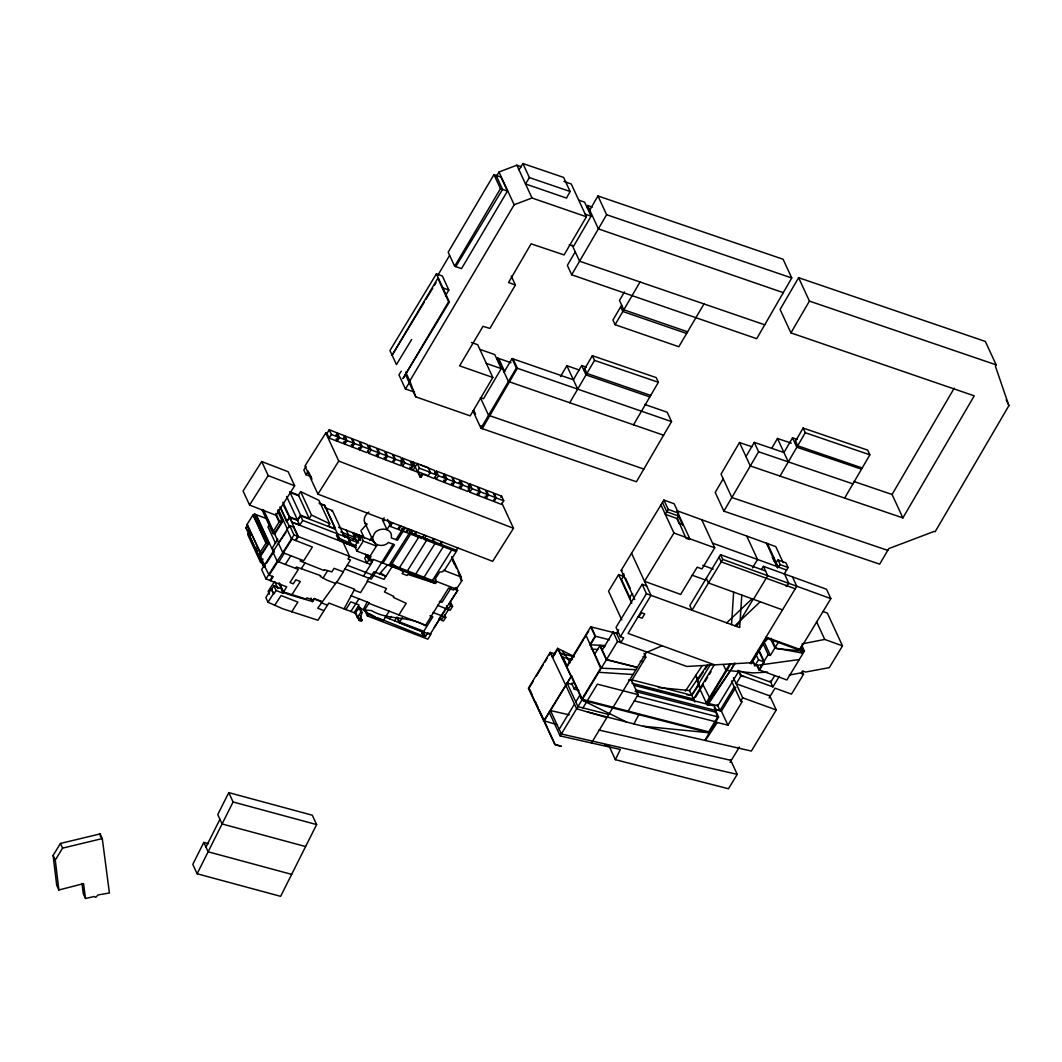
<?xml version="1.0" encoding="UTF-8"?>
<svg xmlns="http://www.w3.org/2000/svg" width="1062" height="1062" viewBox="0 0 1062 1062"><rect width="100%" height="100%" fill="white"/><g stroke="black" fill="none" stroke-linecap="round" stroke-linejoin="round"><path stroke-width="1.5" d="M731.532 624.602L733.643 592.118M741.807 595.078L739.696 627.562L646.453 593.698L642.125 584.326L616.04 627.323L620.381 636.682L623.726 637.904L620.845 642.643L616.518 633.284L613.159 632.063L602.194 650.156M663.923 500.043L674.158 503.76L678.485 513.132L677.49 518.707L665.29 514.273L668.25 509.415L663.923 500.043L621.204 570.294L634.691 599.486M679.507 524.203L679.653 523.393L683.331 524.721L682.906 525.438M786.597 570.028L778.234 567.002L767.414 543.571L766.804 544.302L766.512 543.24L777.623 567.732L780.212 564.639L778.048 559.953L776.07 562.316M785.999 585.401L786.292 586.463L788.867 583.383L784.539 574.011M271.766 589.171L273.93 585.786L276.093 590.472L273.93 593.857L271.261 588.985L265.832 597.574L267.996 602.26L282.744 608.778L317.963 620.235L328.822 603.057L355.186 613.119L359.553 607.424L363.191 609.8L367.133 601.981M734.2 663.073L731.665 668.741L707.823 703.243M359.46 606.853L362.062 612.469L360.23 618.442L357.403 617.553L354.801 611.924M730.457 759.715L737.214 774.344L728.479 788.761L615.376 759.675L620.341 749.48L560.165 735.926L549.227 712.257M208.537 843.693L203.811 842.418L192.793 864.388L197.12 873.76L280.633 896.341L316.609 824.577L312.281 815.204L228.768 792.624L217.763 814.594L222.091 823.966L305.59 846.547M205.975 847.104L219.927 819.28M197.12 873.76L233.096 801.983L228.768 792.624M633.948 723.926L638.806 714.673M344.061 608.871L354.642 589.237L336.455 582.281L317.724 608.221L324.016 610.637M704.876 740.4L718.576 717.036L714.248 707.664M522.902 163.535L563.617 177.42L570.108 191.479L566.497 198.09L525.504 183.938L529.394 177.593L522.902 163.535L519.013 169.893M461.439 578.883L460.735 580.117L461.943 580.556L457.178 588.003L455.93 587.538L455.16 588.627L435.42 581.02L436.124 579.905L434.969 579.401L439.628 572.06L442.668 571.701L443.624 570.254L461.227 577.051L460.297 578.524L461.439 578.883L458.054 571.555M575.246 251.853L567.36 265.407L571.688 274.779L756.702 338.698L791.748 277.992L783.092 259.247L597.959 195.966L589.715 210.157M586.755 206.838L587.552 205.47L592.251 207.09M578.83 200.16L584.591 202.152L591.083 216.21L573.586 246.291L569.219 244.818M571.688 274.779L606.614 214.71L597.959 195.966M644.661 404.436L667.202 412.229L671.529 421.601L636.443 481.763L480.94 428.212L472.948 410.914M723.195 478.789L715.217 492.423L723.872 511.167L879.668 564.148L888.828 548.589L934.162 531.398L935.144 531.757L1008.9 405.631L995.386 366.178L996.169 364.863L985.337 341.446L798.611 277.686L780.092 309.48L790.924 332.897L974.239 395.847L902.886 517.898L750.303 465.952L739.484 442.535L721.032 474.103L731.851 497.534L887.779 550.368M790.924 332.897L809.43 301.104L798.611 277.686M771.689 448.39L777.477 438.46L791.323 443.173M797.137 439.402L792.517 437.836L783.968 452.505L754.272 442.403L745.975 456.594M794.681 442.522L803.124 428.039L867.694 450.142L869.858 454.828L844.662 498.078M780.026 476.081L805.288 432.725L803.124 428.039M563.909 181.443L571.263 183.978L586.41 216.767L564.068 254.933L531.106 243.809L508.552 282.505L515.389 285.014L489.887 328.397L482.984 326.353L459.607 365.846L492.821 377.475L470.187 415.879L415.76 396.83L405.365 374.342M560.51 376.585L566.869 365.713L579.321 370.027M586.37 367.147L581.697 365.54L573.361 379.771L512.07 358.571L504.092 372.125M624.429 291.944L619.478 300.44L623.806 309.799L687.592 331.809M583.861 370.226L592.357 355.704L656.223 377.607L658.387 382.293L633.523 424.8M703.973 303.931L678.83 346.73L615.11 324.706L612.947 320.02L621.642 305.113M569.736 402.724L594.521 360.39L592.357 355.704M615.11 324.706L640.041 281.974M723.872 511.167L758.6 451.775L754.272 442.403M902.886 517.898L892.067 494.48L954.22 388.174M496.91 359.248L497.6 358.067L510.995 362.713M479.838 349.371L494.746 354.562L501.237 368.607L483.542 398.701L480.542 397.666M480.94 428.212L516.397 367.93L512.07 358.571M493.936 174.646L448.177 252.198L454.669 266.243L461.519 268.633L507.437 191.107L500.945 177.049L493.936 174.646L500.441 188.691L507.437 191.107M437.65 275.576L449.478 255.597M496.273 176.597L499.007 171.978L516.849 165.207L521.402 166.774M454.669 266.243L500.441 188.691M445.469 295.74L448.841 290.045L442.35 275.987L436.402 273.863L389.953 350.526L396.445 364.585L411.644 339.495M415.76 396.83L409.799 380.992L514.167 204.767L532.009 197.997L586.41 216.767M478.272 495.463L480.422 491.825L478.258 487.139L485.268 489.874L487.431 494.56L485.135 498.105L478.272 495.463L477.183 493.113M438.566 278.549L437.796 278.284L392.117 355.212L424.216 302.245M437.796 278.284L448.615 301.701L402.936 378.63L449.385 301.98L436.402 273.863M390.697 562.621L403.52 571.94L402.1 573.586L407.051 575.498L407.848 574.409L435.433 583.436L436.615 581.472M623.925 573.905L622.624 576.069L618.602 574.622L608.566 591.255L621.788 619.863M701.73 519.716L714.713 547.819L701.969 568.913L697.19 567.174L680.649 594.428L644.515 581.299L673.945 533.018L660.962 504.901M719.04 557.192L689.835 605.552L691.999 610.238L722.718 559.382L720.554 554.696L719.04 557.192L721.204 561.878L795.252 588.773M752.454 567.918L757.551 559.488L746.732 536.058M736.696 626.474L753.17 599.207L782.508 609.867M753.476 599.313L767.733 575.71L763.405 566.338L761.879 568.847M784.181 574.024L788.11 567.506L785.946 562.833L778.048 559.953M775.313 647.302L771.198 638.182M425.902 299.457L432.659 288.306M434.345 285.519L436.031 282.731M455.797 266.642L502.578 189.434L496.087 175.376M402.83 461.957L400.613 465.607L393.192 462.753L395.436 459.275L393.259 454.589L400.666 457.271L402.83 461.957L395.436 459.275M413.025 470.373L417.193 463.51L428.212 467.678L430.375 472.364L428.291 475.67L423.38 473.785L421.043 477.316L419.994 476.904L417.831 472.218M419.994 476.904L422.291 473.32L417.379 471.448L419.357 468.196L417.193 463.51M543.518 721.098L571.542 675.91L544.049 721.231L528.358 688.309L550.143 652.413L555.253 653.9M539.337 710.319L555.054 744.343L561.4 746.334L554.868 744.648L528.889 688.442L533.336 681.114M536.217 676.361L543.014 665.157M544.713 662.356L547.262 658.161M548.961 655.36L550.66 652.559L552.731 657.033M552.306 657.099L557.59 648.378L574.011 656.422M552.824 657.245L558.121 648.524L562.223 657.391M572.445 659.635L562.356 657.033L561.917 657.75L562.887 657.179L566.882 665.821M567.466 659.183L567.891 658.467L569.922 662.847M566.683 666.405L590.711 626.806L617.473 633.549M567.214 666.538L583.622 639.497M584.445 638.143L588.667 631.186M624.137 575.259L621.522 579.573L630.523 599.061M590.711 626.806L595.039 636.165L589.835 644.753L605.287 645.537M590.419 644.807L595.57 636.311L591.242 626.938M573.825 681.698L572.139 684.472L567.121 683.185M594.747 654.179L600.03 645.47L604.65 646.639M578.856 690.327L574.303 689.158L575.989 686.371M616.518 633.284L618.681 629.726M559.183 729.289L574.476 704.093M575.79 701.929L580.197 694.654M715.297 711.474L717.779 716.837L708.686 731.837L581.83 699.194L600.654 668.184L586.091 635.434M560.165 735.926L617.5 641.435L613.159 632.063M620.381 636.682L646.453 593.698M582.958 707.903L597.362 684.167L638.129 694.654L628.146 711.115M638.833 617.049L641.461 612.734M591.454 742.975L646.678 651.962M643.957 653.236L645.815 657.245L631.638 680.609L628.638 679.826M710.558 664.215L691.734 695.278L686.795 694.787M714.434 664.573L693.526 699.035L631.943 683.198M695.517 697.283L699.566 690.605M702.699 685.428L700.548 688.986L699.752 688.787L707.319 705.181M705.115 681.459L707.65 677.264M709.336 674.476L711.036 671.688M730.006 663.631L706.243 702.845L717.806 705.818L739.059 670.746L770.733 682.202L774.769 675.551M707.04 703.044L730.908 663.67M633.802 685.295L714.328 706.004L716.492 710.69L715.615 712.151L635.089 691.428M715.443 709.336L719.97 710.491L734.254 686.928L735.767 687.472L721.417 711.142L715.323 709.589M739.165 670.958L741.223 675.432L736.192 683.742L769.777 695.889M770.733 638.952L774.902 647.979L801.969 652.997L801.929 650.156L767.879 637.797L766.06 640.784L765.277 640.505L751.259 663.631L750.25 663.272L796.779 586.251L792.451 576.878M801.717 645.218L804.425 651.072L786.889 679.959L758.905 669.83L768.158 654.604L762.742 642.895M715.522 722.054L727.908 725.187L742.258 701.531L740.758 700.986L742.683 697.8L733.43 677.782M759.503 670.056L764.388 661.998L758.972 650.289M768.158 654.604L770.388 655.413L778.698 641.727M741.223 675.432L772.897 686.888L779.362 676.242M730.059 762.397L739.404 746.998M769.127 697.973L775.048 688.189L791.495 694.136L803.536 674.264L802.168 671.29M800.005 649.466L830.842 598.61L826.515 589.237L763.405 566.338M769.499 695.305L776.269 709.947L751.338 751.06L640.744 725.678L587.339 711.898M822.904 611.473L827.338 613.079L842.498 645.869L829.289 667.653L805.607 672.034L802.912 671.065L801.425 673.507L803.536 674.264M254.415 514.008L267.398 542.111L266.602 543.425L253.619 515.309L254.415 514.008L266.575 518.668M368.952 453.434L371.089 449.916L368.926 445.23L376.399 447.991L378.563 452.677L376.36 456.275L368.952 453.434L367.877 451.084M389.767 618.92L391.281 616.451M449.438 603.269L450.514 605.605L448.151 609.495L446.518 605.977M277.514 510.795L281.616 519.676L283.381 520.367L274.686 534.067L272.934 533.389L273.77 532.022L263.522 509.826M356.328 545.895L339.521 538.461L324.64 505.246L318.998 503.056M300.665 491.64L311.485 515.057L309.228 518.521L298.409 495.104L300.665 491.64L318.919 500.321L329.751 523.739L328.397 525.942L335.194 529.088L300.586 515.747L297.533 520.446L289.966 517.566L286.634 521.628L279.877 506.986M337.358 533.774L336.442 535.275L338.605 539.961L355.73 547.448M338.605 539.961L339.521 538.461M85.478 898.465L83.54 883.637L58.875 889.983L56.711 885.296L53.1 855.401L60.441 843.454L100.12 833.896L102.284 838.582L109.413 892.996L98.116 894.908L95.726 897.337L94.332 896.501L85.478 898.465L83.314 893.779L81.96 883.398M58.875 889.983L55.264 860.087L62.605 848.126L102.284 838.582M301.011 559.687L300.174 561.028L323.937 570.453L324.481 569.723L331.835 571.86L334.065 568.329L343.384 571.86L336.707 582.388M323.087 578.02L327.64 570.639M275.655 514.685L279.067 522.079L273.093 531.757L273.77 532.022M326.963 433.429L329.233 429.791L336.322 432.539L338.486 437.225L336.242 440.849L329.14 438.115L326.963 433.429L325.768 432.977L304.94 466.019L317.923 494.122L492.662 561.32L513.504 528.265L501.875 503.122M294.081 527.256L289.66 525.557L261.664 569.564L265.991 578.936L286.713 586.835L282.811 593.154L281.058 587.804M401.237 371.196L398.94 374.886L405.432 388.944L414.485 392.143M405.432 388.944L409.268 382.771M331.915 511.287L332.379 510.543L324.945 507.729M468.408 486.343L469.895 483.967L477.369 486.821L479.533 491.507L477.25 495.065L469.842 492.224L468.209 488.706M469.842 492.224L472.059 488.653L469.895 483.967M329.14 438.115L331.41 434.477L329.233 429.791M277.819 539.138L272.376 547.873L274.328 552.094M278.868 561.931L284.311 553.183M367.651 581.233L360.576 592.596L354.177 590.114M444.699 614.978L445.788 617.327L443.451 621.005L441.38 620.195L443.677 616.518M279.067 522.079L279.956 522.331L281.616 519.676M359.912 449.956L362.142 446.398L359.965 441.712L367.054 444.381L369.218 449.067L366.934 452.651L359.912 449.956L358.823 447.606M343.132 571.768L350.5 559.953L347.964 558.997L349.597 556.369L342.269 540.505M405.312 527.721L397.493 540.186L391.254 537.863C393.498 527.017 376.293 526.433 373.572 535.407C369.297 544.567 383.156 548.682 388.413 542.417L394.493 544.806L382.984 563.125M458.996 482.732L460.589 480.409L467.824 483.223L469.988 487.909L467.784 491.427L460.364 488.573L459.288 486.237M248.641 534.252L248.349 533.575L247.711 534.584L260.694 562.687L263.018 558.997M269.987 580.41L272.509 576.4L273.16 576.732L270.584 580.648M346.902 537.385L348.469 534.89L346.305 530.203M363.443 576.108L372.51 561.652L368.713 560.178L366.549 555.492L364.731 558.346L366.894 563.033L371.023 556.568L356.912 551.085L354.748 546.399L361.133 536.416L374.275 541.381M345.88 609.561L350.739 601.822L359.036 604.915L354.124 612.708M407.463 570.812L427.362 539.124M398.914 614.911L406.202 603.296L393.365 597.402L393.869 596.432L384.417 591.906L386.541 588.547L367.08 581.007L368.965 578.232M446.186 608.725L430.017 634.439L399.206 622.597L397.135 618.124M456.302 587.445L457.682 590.419L438.779 619.199L439.442 619.451M286.634 521.628L289.66 516.836L282.89 502.193M317.923 494.122L338.765 461.081L325.768 432.977M295.289 540.372L297.798 536.39L293.47 527.031M291.692 611.885L297.878 602.088L281.098 595.516L274.633 605.42M353.142 539.788L356.606 534.292L362.222 536.416L363.071 535.447M369.669 578.511L373.917 571.768L385.944 576.321L380.382 572.922M426.911 467.453L434.265 470.307L436.429 474.979L434.199 478.524L426.805 475.67M390.511 566.033L412.826 530.615M351.124 595.769L369.191 602.791L364.226 610.544L372.775 616.624L383.183 620.699L389.223 611.194L425.689 625.199M416.795 532.142L414.525 535.752L421.946 538.553L424.203 534.996M424.096 577.237L444.049 545.536M432.46 580.476L452.465 548.775M261.703 461.545L243.079 491.016L249.57 505.074L276.027 515.282L294.652 485.799L288.16 471.754L261.703 461.545L268.195 475.59L294.652 485.799M249.57 505.074L268.195 475.59M267.996 602.26L273.425 593.671L271.261 588.985M278.894 583.118L283.222 592.477L291.532 595.357L300.307 581.498L295.833 579.812L293.245 583.834L289.953 582.52L298.356 569.405L277.209 561.294L272.881 551.921L273.545 552.174M394.44 458.771L387.59 456.169L385.426 451.483L392.276 454.085L394.44 458.771L392.17 462.355L385.254 459.7L384.165 457.35M393.099 544.262L371.275 579.135L344.885 568.953M395.993 539.629L403.865 527.177M388.931 565.422L411.299 530.031M399.431 567.692L419.437 536.084M434.584 538.978L432.314 542.563L439.19 545.191L441.473 541.633M415.76 574.011L435.765 542.363M442.456 542.005L440.226 545.549L455.585 551.443L457.815 547.912M394.533 620.858L396.909 617.088M444.328 570.52L456.965 550.514L411.339 532.965L410.051 530.164M451.138 587.897L442.004 602.353L439.336 601.344M433.044 612.455L444.062 616.664L448.509 609.628L446.876 606.123M267.398 542.111L269.204 542.801L260.548 556.435L258.783 555.784L260.548 553.143L246.849 524.708L252.968 515.043L253.619 515.309M259.832 552.811L265.965 543.16L252.968 515.043M266.615 563.086L272.668 553.541M285.97 532.474L278.43 543.213L282.757 552.585L303.705 560.736L312.387 547.023L291.479 538.885L287.152 529.513M264.876 565.807L264.199 565.555L269.204 575.179L277.872 561.546M283.342 552.811L292.037 539.098M343.371 438.287L344.898 435.978L351.376 438.42L353.54 443.106L351.296 446.637L344.765 444.128L343.69 441.792M407.835 528.703L405.578 532.274L398.662 529.619L400.998 526.062M434.252 627.39L440.398 617.699M457.324 590.844L450.421 601.716L452.585 606.402L450.129 610.265L437.571 605.353M259.871 556.183L268.553 542.549L255.57 514.446M265.991 578.936L293.988 534.929L289.66 525.557M300.705 515.999L302.75 520.433L348.655 538.129L348.163 538.912L358.664 542.934M369.695 540.492L372.112 536.695M387.537 519.411L390.006 524.774L386.953 529.58L382.625 520.207L384.152 517.805M370.001 556.169L377.236 544.833M434.823 473.426L436.323 471.063L443.77 473.891L445.934 478.564L443.637 482.148L436.23 479.294L435.154 476.957M350.885 611.473L358.969 598.809M436.23 479.294L438.487 475.749L436.323 471.063M433.548 538.593L431.278 542.164L423.804 539.297L426.141 535.739M269.562 524.442L267.982 526.925L275.602 543.412M285.306 564.4L290.842 555.718M356.912 551.085L363.297 541.102L361.133 536.416M399.206 622.597L402.272 617.805M495.343 497.534L488.533 494.945L486.369 490.272L493.18 492.848L495.343 497.534L493.047 501.145L486.13 498.49L485.042 496.14M454.576 588.401L453.514 590.047L448.655 588.003L425.304 625.797C408.512 615.31 388.334 620.726 371.474 610.57L363.191 609.8M801.398 646.32L803.43 650.714L801.969 652.997L799.885 648.47M401.091 460.496L402.564 458.187L410.051 461.014L412.215 465.7L409.959 469.192L402.511 466.337L400.892 462.82M402.511 466.337L404.728 462.873L402.564 458.187M461.651 484.63L454.815 482.042L452.651 477.369L459.488 479.944L461.651 484.63L459.355 488.188L452.465 485.533L451.377 483.197M500.826 497.321L501.583 496.127L494.162 493.286L496.326 497.972L503.746 500.813L501.45 504.384L494.016 501.516L496.326 497.972M423.34 635.687L421.176 631.001L423.34 635.687L425.477 636.51L427.813 632.872L431.026 634.107L427.84 639.178L367.372 615.92L365.209 611.247L366.204 611.088L368.368 615.774L367.372 615.92M386.502 455.731L379.665 453.116L377.501 448.429L384.338 451.045L386.502 455.731L384.205 459.288L377.342 456.66L376.267 454.31M408.883 529.102L406.627 532.593L413.463 535.248L415.746 531.743M357.403 617.553L360.947 612.044L358.359 606.429M399.936 525.663L397.653 529.195L390.219 526.407L392.555 522.823M290.085 517.805L292.13 522.252L299.696 525.132L302.75 520.433M292.13 522.252L356.075 547.315M335.844 435.367L337.397 433.004L343.902 435.486L346.066 440.172L343.743 443.73L337.225 441.234L336.136 438.885M295.833 540.571L298.409 536.629L289.368 517.061M361.199 445.987L354.642 443.558L352.478 438.872L359.036 441.301L361.199 445.987L358.863 449.545L352.332 447.036L351.257 444.699M301.276 568.688L305.033 562.953M306.135 466.47L303.812 470.001L305.975 474.687L311.153 476.679M305.975 474.687L308.299 471.156M289.66 516.836L297.479 519.915L300.573 515.189L289.753 491.759L298.409 495.104M377.342 456.66L379.665 453.116M443.212 476.652L444.766 474.289L451.682 476.865L453.846 481.551L451.469 485.161L444.593 482.52L443.518 480.17M261.624 562.356L261.332 561.679M368.368 615.774L369.629 613.863L375.351 616.863M685.415 691.096L702.075 665.821M698.836 678.698L703.336 671.874M705.141 669.14L707.836 665.051M708.766 703.482L735.262 663.299M705.367 740.506L717.248 722.492M752.653 661.307L754.684 665.701L758.533 659.874L755.825 654.019M337.225 441.234L339.561 437.69L337.397 433.004M344.765 444.128L347.062 440.664L344.898 435.978M385.254 459.7L387.59 456.169M291.532 595.357L312.653 601.596L314.325 599.048L321.733 601.915M444.593 482.52L446.929 478.975L444.766 474.289M352.332 447.036L354.642 443.558M258.783 555.784L245.8 527.681L247.565 525.026L246.849 524.708M360.204 615.88L362.155 620.102L361.345 621.31L359.155 620.473L355.266 612.044M418.879 472.63L410.928 469.577L413.317 466.045L411.153 461.359L417.963 463.961M452.465 485.533L454.815 482.042M486.13 498.49L488.533 494.945M359.155 620.473L360.005 619.226L362.155 620.102M460.364 488.573L462.753 485.095L460.589 480.409M694.906 702.022L689.557 690.592L707.305 664.918M643.28 726.262L709.044 732.753L716.306 722.253M295.528 568.316L296.51 566.975L320.711 575.67L320.246 576.44L326.777 580.078L335.552 583.476M367.001 523.858L360.907 530.761L364.306 538.129M379.532 573.892L387.497 564.865M751.856 662.648L751.007 663.538L766.406 638.129L801.491 650.873L776.813 648.67L775.366 647.209M726.687 622.836L752.042 598.795M734.838 625.797L760.206 601.756M368.819 512.07C365.501 514.446 362.779 518.946 364.916 522.969L373.585 541.7M647.183 652.148L662.064 645.776M842.498 645.869L824.736 639.43L802.102 643.864M789.212 675.074L801.903 672.724M799.288 659.529L754.684 665.701M750.555 662.768L686.835 666.458L617.5 641.435M767.627 672.1L753.29 672.91L742.099 671.848M635.939 669.671L600.654 668.184M591.215 649.081L597.733 649.506M640.16 661.347L643.2 661.546M598.769 672.299L632.992 674.516M738.608 671.516L725.97 670.308L723.368 664.693M744.263 676.534L740.772 676.202L738.01 670.228M658.321 687.512L689.557 690.592M550.528 710.558L569.259 714.859M598.928 730.045L730.722 760.299M737.214 774.344L561.347 733.975L550.408 710.305M595.039 636.165L609.455 639.802M604.53 646.838L599.897 645.669L606.402 659.728L637.253 667.507M643.094 656.568L645.815 657.245M637.373 667.294L606.521 659.529L600.03 645.47M698.982 684.778L698.212 684.578L700.296 689.079M703.416 684.247L702.619 684.034L709.92 698.292M574.383 656.834L560.285 653.21L563.232 654.723M631.067 679.667L691.734 695.278L699.168 684.512L698.384 684.3L700.402 688.694M644.408 687.233L653.98 689.689M657.179 690.512L661.958 691.747M669.949 693.805L674.728 695.026M677.928 695.849L682.72 697.084M685.906 697.907L693.898 699.964M635.965 689.968L716.492 710.69M571.104 676.627L557.59 648.378M637.253 696.114L718.576 717.036M634.372 700.854L715.695 721.775M579.772 695.358L581.936 700.044L709.044 732.753M608.725 714.5L577.954 706.615L567.068 683.052M556.634 724.47L544.235 720.912M604.703 745.086L609.495 746.321M233.096 801.983L316.609 824.577M291.652 874.371L208.139 851.79L203.811 842.418M565.82 685.348L550.143 652.413M606.867 717.58L576.639 708.779L565.754 685.216M529.394 177.593L570.108 191.479M861.494 469.178L796.845 447.208L792.517 437.836M739.484 442.535L752.002 446.797M853.755 481.431L892.067 494.48M758.6 451.775L852.932 483.887M606.614 214.71L791.748 277.992M809.43 301.104L996.169 364.863M594.521 360.39L658.387 382.293M805.288 432.725L869.858 454.828M783.371 292.674L598.371 228.888L587.552 205.47M764.759 324.813L579.573 261.212L572.139 245.11M862.198 467.984L797.681 445.788L795.518 441.102M650.714 395.422L586.888 373.426L584.724 368.753M585.321 214.219L591.083 216.21M686.61 333.495L622.836 311.471L620.673 306.799M649.825 396.922L586.025 374.913L581.697 365.54M516.397 367.93L671.529 421.601M663.591 435.221L508.419 381.497L497.6 358.067M643.851 469.072L488.547 415.282L480.422 397.719M471.462 342.522L477.674 344.685L492.821 377.475M486.33 363.416L501.237 368.607M390.006 524.774L391.055 525.132L389.196 521.123M442.894 287.921L448.841 290.045M448.615 301.701L449.385 301.98M621.204 570.294L621.974 570.573M632.806 593.99L632.036 593.724L629.421 598.039L630.178 598.318M640.691 612.455L644.714 613.902L642.112 618.23L638.076 616.783M751.206 662.024L754.219 663.113M742.683 697.8L776.269 709.947M668.25 509.415L678.485 513.132M678.007 515.866L666.803 511.804L662.476 502.432M780.212 564.639L788.11 567.506M712.549 543.133L777.344 566.67M673.945 533.018L714.713 547.819M720.554 554.696L765.569 571.024M722.718 559.382L830.842 598.61M702.765 565.303L713.133 569.073M692.119 575.192L705.686 580.131M753.17 599.207L708.473 582.972L706.296 578.286M642.125 584.326L646.678 585.985M766.034 637.134L767.879 637.797M803.43 650.714L804.425 651.072M758.533 659.874L764.388 661.998M714.607 664.852L628.054 633.417L651.006 595.344L631.518 553.183M371.089 449.916L378.563 452.677M245.8 527.681L246.888 528.079M269.204 575.179L272.509 576.4M446.929 478.975L453.846 481.551M420.924 631.359L385.254 617.088M423.088 636.045L376.851 617.473M362.142 446.398L369.218 449.067M347.062 440.664L353.54 443.106M419.357 468.196L430.375 472.364M404.728 462.873L412.215 465.7M363.297 541.102L376.439 546.067L374.82 542.549M413.317 466.045L415.215 466.762M438.487 475.749L445.934 478.564M339.561 437.69L346.066 440.172M472.059 488.653L479.533 491.507M444.062 616.664L445.788 617.327M322.038 601.504L314.1 598.477L313.051 600.03L306.852 597.879L306.135 599.061L283.527 591.985L279.479 583.211M423.884 474.555L425.769 475.272M338.765 461.081L513.504 528.265M338.566 527.23L363.045 536.629M340.729 531.916L354.708 537.279M372.935 559.966L369.656 558.705L367.797 554.696M347.208 565.236L384.006 579.361L392.409 566.179L435.725 582.958M429.924 615.774L432.805 616.876L423.751 631.306L399.604 621.974L397.52 617.487M360.947 612.044L362.062 612.469M420.286 464.89L425.862 467.041M289.767 492.33L298.794 495.808M319.861 503.932L324.375 505.671M300.573 515.189L309.228 518.521M289.753 517.898L283.05 504.477M453.753 588.906L457.682 590.419M293.988 534.929L370.2 564.307L373.306 559.369L435.433 583.436M450.514 605.605L452.585 606.402M368.806 603.309L389.223 611.194M429.075 472.139L436.429 474.979M391.413 564.599L436.323 581.976M480.422 491.825L487.431 494.56M462.753 485.095L469.988 487.909M331.41 434.477L338.486 437.225M342.747 534.704L358.611 540.877M321.215 602.738L327.481 605.181M273.93 585.786L280.647 588.467M276.093 590.472L282.811 593.154M311.485 515.057L329.751 523.739M626.607 722.027L581.936 700.044M382.625 520.207L383.993 520.898M366.775 525.066L364.916 522.969M767.189 638.926L766.406 638.129L766.737 639.656M1006.192 399.777L1008.9 405.631M777.477 438.46L788.296 461.877M816.479 621.535L824.736 639.43M783.212 562.714L775.778 546.611L676.839 510.676L689.822 538.779L689.397 539.496L685.999 538.261L677.264 518.216M772.897 557.484L777.623 567.732M772.286 557.258L774.317 561.652M800.549 647.183L801.929 650.156M764.295 642.245L770.388 655.413M758.387 650.077L763.804 661.785M770.149 680.928L772.897 686.888M757.033 664.693L758.892 668.715M757.06 665.821L758.905 669.83M516.849 165.207L532.009 197.997M677.768 514.34L682.561 524.694M677.118 519.026L679.162 523.473M499.007 171.978L514.167 204.767M731.506 680.968L740.758 700.986M566.869 365.713L577.688 389.143M721.151 710.558L727.908 725.187M717.208 704.531L719.97 710.491M511.26 276.08L515.389 285.014M695.769 675.379L697.84 679.853M708.168 702.208L709.562 705.208M695.597 675.644L697.668 680.118M699.048 684.26L697.004 679.826L697.946 680.065L696.818 680.092L699.606 686.118M707.252 702.009L708.633 705.009M706.495 701.876L707.85 704.796M625.531 578.259L630.377 588.746M618.602 574.622L631.824 603.229M513.026 358.89L517.353 368.262L482.228 428.663L480.9 425.782M498.622 358.425L504.715 371.607M631.372 680.025L638.129 694.654M590.22 644.382L601.238 668.224M473.572 409.932L475.577 414.246M501.583 496.127L503.746 500.813M609.296 746.493L615.376 759.675M565.303 654.497L567.347 658.931M562.528 650.794L564.599 655.267M571.343 675.485L582.361 699.327M562.356 657.033L581.83 699.194M571.555 683.198L574.303 689.158M405.671 372.045L409.799 380.992M529.765 689.596L531.836 694.083M535.235 701.438L538.036 707.504M419.424 473.798L421.043 477.316M413.052 462.076L417.379 471.448M451.762 556.554L461.227 577.051M409.852 467.227L410.928 469.577M451.961 558.386L456.7 568.635M453.155 561.519L454.509 564.453M459.235 574.701L461.943 580.556M409.308 531.332L410.609 534.133M401.728 528.425L403.056 531.305M440.292 617.858L441.38 620.195M423.313 631.824L425.477 636.51M358.159 534.876L360.761 540.505M356.606 534.292L359.195 539.908M365.54 554.218L366.881 557.099M354.124 533.204L356.128 537.531M352.544 532.606L356.659 541.501M348.655 538.129L350.818 542.815M348.708 540.08L350.327 543.598M332.379 510.543L344.685 537.173M345.986 541.739L347.075 544.076M324.64 505.246L335.459 528.664M308.869 472.391L311.976 479.121M286.66 496.485L297.479 519.915M296.962 519.212L299.696 525.132M280.527 507.45L289.568 527.031M278.51 509.826L287.298 528.849M278.032 509.787L282.824 520.141L274.102 533.841L262.845 509.574M275.854 513.464L279.956 522.331M311.02 598.079L312.653 601.596M273.863 532.314L278.602 542.563M261.995 509.72L272.934 533.389M256.221 514.698L273.133 551.297M277.859 588.494L274.607 581.472L268.142 591.361L269.443 594.176M247.565 525.026L260.548 553.143M260.416 556.143L265.155 566.391M247.579 529.566L250.313 535.474M255.769 547.315L257.827 551.749M261.332 560.63L264.093 566.59M248.349 533.575L263.788 567.042M60.441 843.454L62.605 848.126M53.1 855.401L55.264 860.087M100.12 833.896L100.545 837.095M773.003 557.298L773.295 558.36L773.906 557.63L773.003 557.298"/></g></svg>
